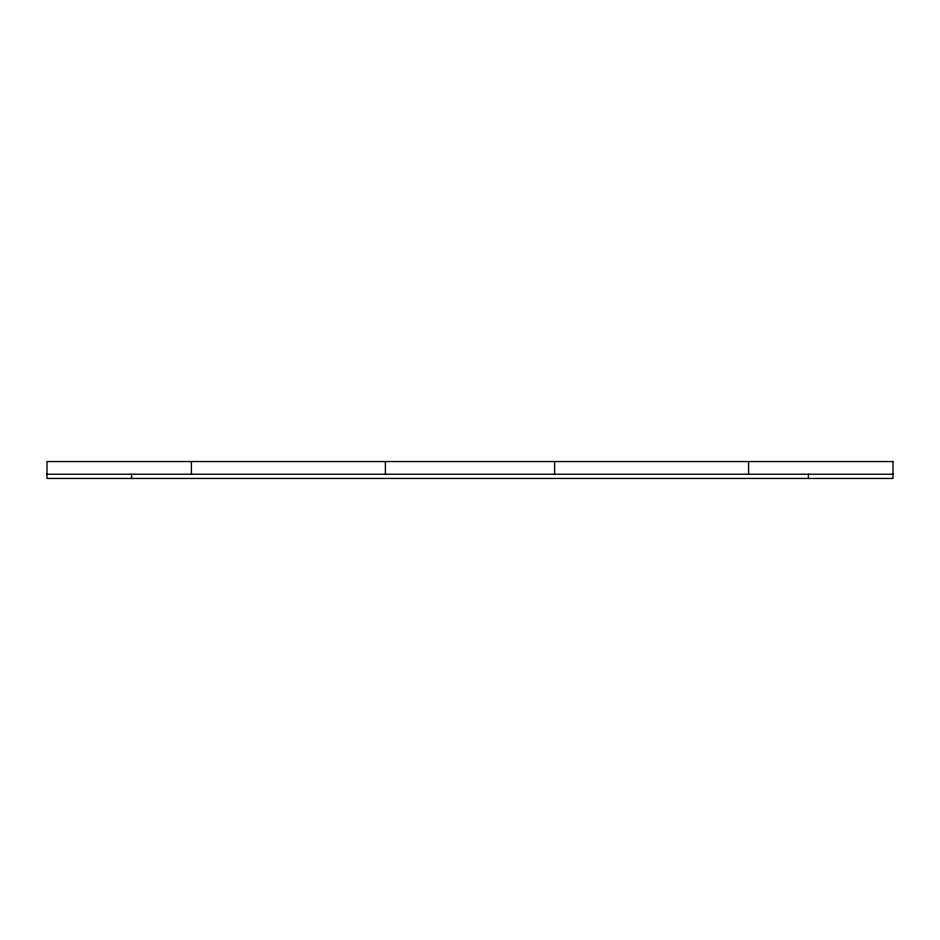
<?xml version="1.0" encoding="UTF-8"?>
<svg xmlns="http://www.w3.org/2000/svg" width="940" height="940" viewBox="0 0 940 940"><rect width="100%" height="100%" fill="white"/><g stroke="black" fill="none" stroke-linecap="round" stroke-linejoin="round"><path stroke-width="1.41" d="M47 474.23L893 474.23M808.4 474.23L808.4 478.46M748.581 461.54L748.581 474.23M554.6 461.54L554.6 474.23M385.4 461.54L385.4 474.23M191.419 461.54L191.419 474.23M131.6 474.23L131.6 478.46M893 461.54L47 461.54L47 478.46L893 478.46L893 461.54"/></g></svg>
